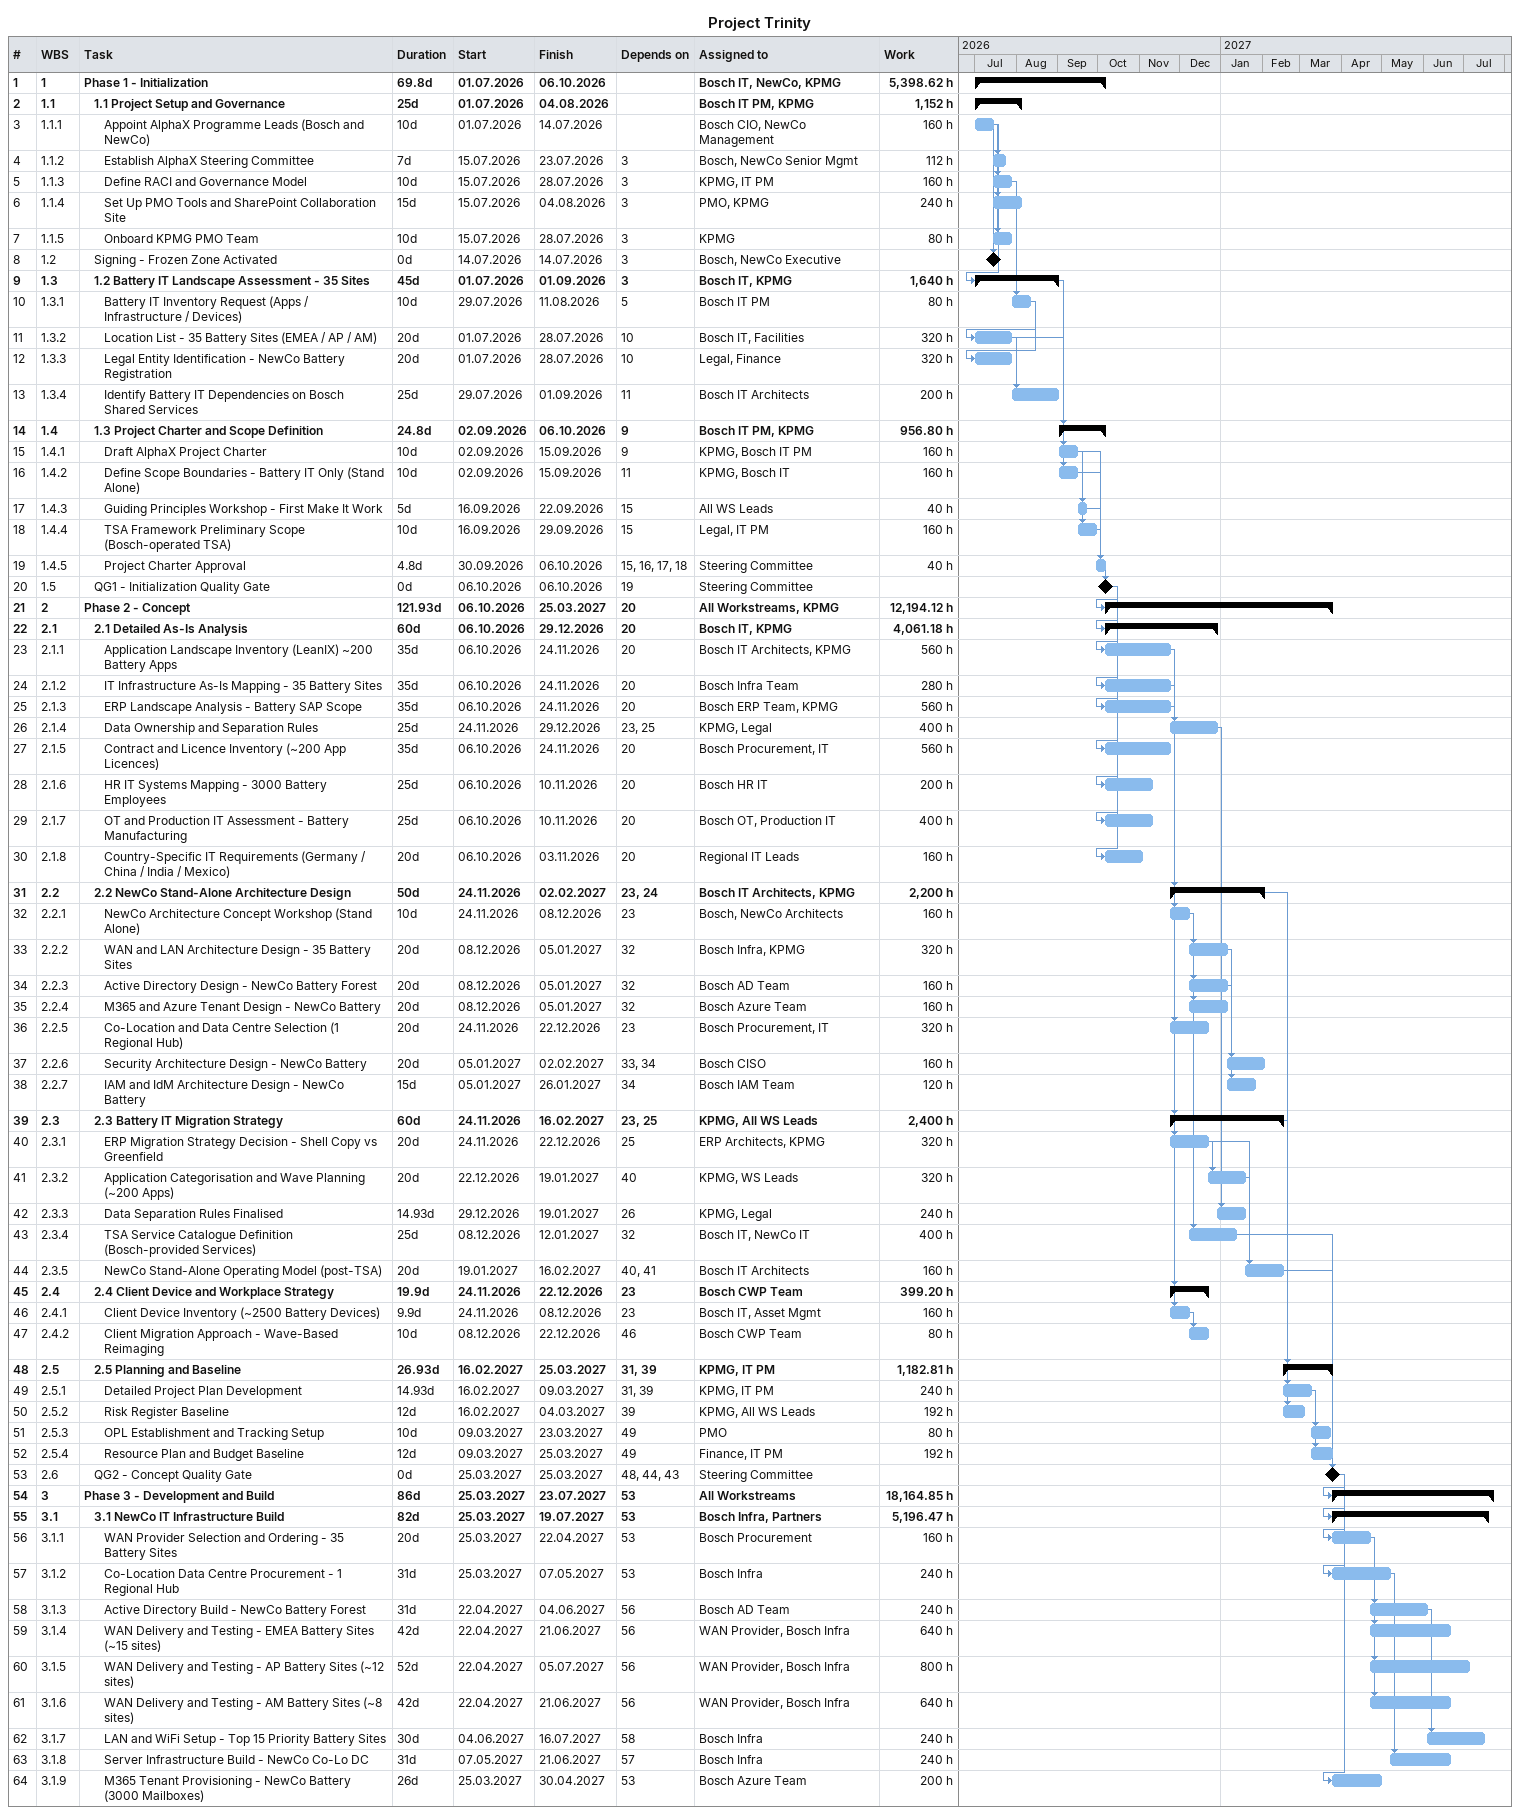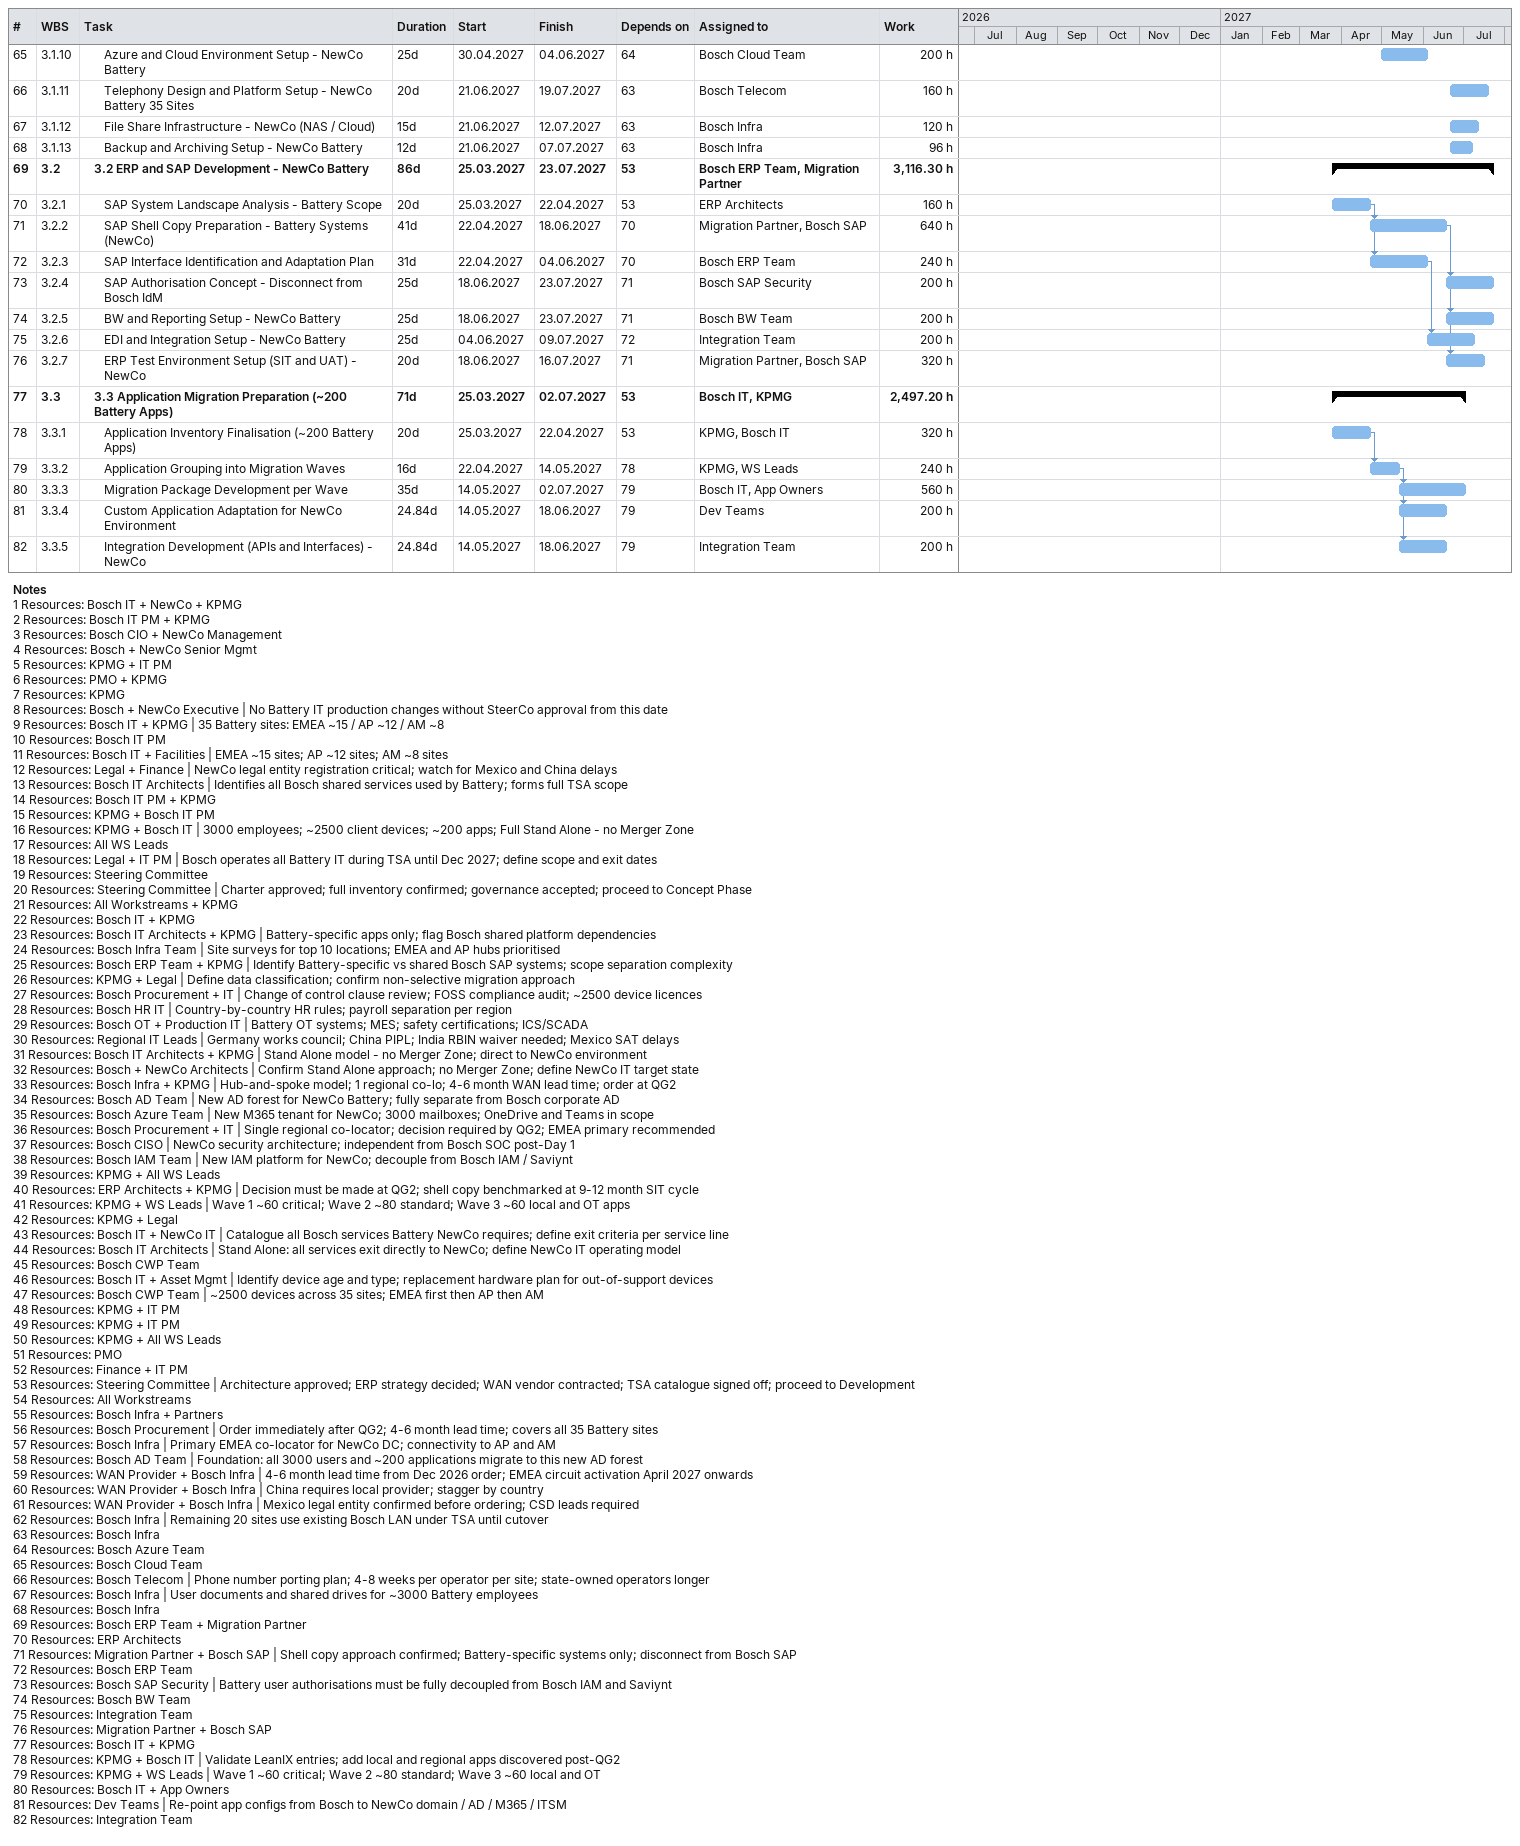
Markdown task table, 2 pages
Project Trinity

| ID | WBS | Task | Duration | Start | Finish | Predecessors | Resources | Work (h) |
|---|---|---|---|---|---|---|---|---|
| 1 | 1 | **Phase 1 - Initialization** | 69.8d | 2026-07-01 | 2026-10-06 |  | Bosch IT, NewCo, KPMG | 5398.62 |
| 2 | 1.1 | **1.1 Project Setup and Governance** | 25d | 2026-07-01 | 2026-08-04 |  | Bosch IT PM, KPMG | 1152 |
| 3 | 1.1.1 | Appoint AlphaX Programme Leads (Bosch and NewCo) | 10d | 2026-07-01 | 2026-07-14 |  | Bosch CIO, NewCo Management | 160 |
| 4 | 1.1.2 | Establish AlphaX Steering Committee | 7d | 2026-07-15 | 2026-07-23 | 3 | Bosch, NewCo Senior Mgmt | 112 |
| 5 | 1.1.3 | Define RACI and Governance Model | 10d | 2026-07-15 | 2026-07-28 | 3 | KPMG, IT PM | 160 |
| 6 | 1.1.4 | Set Up PMO Tools and SharePoint Collaboration Site | 15d | 2026-07-15 | 2026-08-04 | 3 | PMO, KPMG | 240 |
| 7 | 1.1.5 | Onboard KPMG PMO Team | 10d | 2026-07-15 | 2026-07-28 | 3 | KPMG | 80 |
| 8 | 1.2 | Signing - Frozen Zone Activated | 0d | 2026-07-14 | 2026-07-14 | 3 | Bosch, NewCo Executive |  |
| 9 | 1.3 | **1.2 Battery IT Landscape Assessment - 35 Sites** | 45d | 2026-07-01 | 2026-09-01 | 3 | Bosch IT, KPMG | 1640 |
| 10 | 1.3.1 | Battery IT Inventory Request (Apps / Infrastructure / Devices) | 10d | 2026-07-29 | 2026-08-11 | 5 | Bosch IT PM | 80 |
| 11 | 1.3.2 | Location List - 35 Battery Sites (EMEA / AP / AM) | 20d | 2026-07-01 | 2026-07-28 | 10 | Bosch IT, Facilities | 320 |
| 12 | 1.3.3 | Legal Entity Identification - NewCo Battery Registration | 20d | 2026-07-01 | 2026-07-28 | 10 | Legal, Finance | 320 |
| 13 | 1.3.4 | Identify Battery IT Dependencies on Bosch Shared Services | 25d | 2026-07-29 | 2026-09-01 | 11 | Bosch IT Architects | 200 |
| 14 | 1.4 | **1.3 Project Charter and Scope Definition** | 24.8d | 2026-09-02 | 2026-10-06 | 9 | Bosch IT PM, KPMG | 956.80 |
| 15 | 1.4.1 | Draft AlphaX Project Charter | 10d | 2026-09-02 | 2026-09-15 | 9 | KPMG, Bosch IT PM | 160 |
| 16 | 1.4.2 | Define Scope Boundaries - Battery IT Only (Stand Alone) | 10d | 2026-09-02 | 2026-09-15 | 11 | KPMG, Bosch IT | 160 |
| 17 | 1.4.3 | Guiding Principles Workshop - First Make It Work | 5d | 2026-09-16 | 2026-09-22 | 15 | All WS Leads | 40 |
| 18 | 1.4.4 | TSA Framework Preliminary Scope (Bosch-operated TSA) | 10d | 2026-09-16 | 2026-09-29 | 15 | Legal, IT PM | 160 |
| 19 | 1.4.5 | Project Charter Approval | 4.8d | 2026-09-30 | 2026-10-06 | 15, 16, 17, 18 | Steering Committee | 40 |
| 20 | 1.5 | QG1 - Initialization Quality Gate | 0d | 2026-10-06 | 2026-10-06 | 19 | Steering Committee |  |
| 21 | 2 | **Phase 2 - Concept** | 121.93d | 2026-10-06 | 2027-03-25 | 20 | All Workstreams, KPMG | 12194.12 |
| 22 | 2.1 | **2.1 Detailed As-Is Analysis** | 60d | 2026-10-06 | 2026-12-29 | 20 | Bosch IT, KPMG | 4061.18 |
| 23 | 2.1.1 | Application Landscape Inventory (LeanIX) ~200 Battery Apps | 35d | 2026-10-06 | 2026-11-24 | 20 | Bosch IT Architects, KPMG | 560 |
| 24 | 2.1.2 | IT Infrastructure As-Is Mapping - 35 Battery Sites | 35d | 2026-10-06 | 2026-11-24 | 20 | Bosch Infra Team | 280 |
| 25 | 2.1.3 | ERP Landscape Analysis - Battery SAP Scope | 35d | 2026-10-06 | 2026-11-24 | 20 | Bosch ERP Team, KPMG | 560 |
| 26 | 2.1.4 | Data Ownership and Separation Rules | 25d | 2026-11-24 | 2026-12-29 | 23, 25 | KPMG, Legal | 400 |
| 27 | 2.1.5 | Contract and Licence Inventory (~200 App Licences) | 35d | 2026-10-06 | 2026-11-24 | 20 | Bosch Procurement, IT | 560 |
| 28 | 2.1.6 | HR IT Systems Mapping - 3000 Battery Employees | 25d | 2026-10-06 | 2026-11-10 | 20 | Bosch HR IT | 200 |
| 29 | 2.1.7 | OT and Production IT Assessment - Battery Manufacturing | 25d | 2026-10-06 | 2026-11-10 | 20 | Bosch OT, Production IT | 400 |
| 30 | 2.1.8 | Country-Specific IT Requirements (Germany / China / India / Mexico) | 20d | 2026-10-06 | 2026-11-03 | 20 | Regional IT Leads | 160 |
| 31 | 2.2 | **2.2 NewCo Stand-Alone Architecture Design** | 50d | 2026-11-24 | 2027-02-02 | 23, 24 | Bosch IT Architects, KPMG | 2200 |
| 32 | 2.2.1 | NewCo Architecture Concept Workshop (Stand Alone) | 10d | 2026-11-24 | 2026-12-08 | 23 | Bosch, NewCo Architects | 160 |
| 33 | 2.2.2 | WAN and LAN Architecture Design - 35 Battery Sites | 20d | 2026-12-08 | 2027-01-05 | 32 | Bosch Infra, KPMG | 320 |
| 34 | 2.2.3 | Active Directory Design - NewCo Battery Forest | 20d | 2026-12-08 | 2027-01-05 | 32 | Bosch AD Team | 160 |
| 35 | 2.2.4 | M365 and Azure Tenant Design - NewCo Battery | 20d | 2026-12-08 | 2027-01-05 | 32 | Bosch Azure Team | 160 |
| 36 | 2.2.5 | Co-Location and Data Centre Selection (1 Regional Hub) | 20d | 2026-11-24 | 2026-12-22 | 23 | Bosch Procurement, IT | 320 |
| 37 | 2.2.6 | Security Architecture Design - NewCo Battery | 20d | 2027-01-05 | 2027-02-02 | 33, 34 | Bosch CISO | 160 |
| 38 | 2.2.7 | IAM and IdM Architecture Design - NewCo Battery | 15d | 2027-01-05 | 2027-01-26 | 34 | Bosch IAM Team | 120 |
| 39 | 2.3 | **2.3 Battery IT Migration Strategy** | 60d | 2026-11-24 | 2027-02-16 | 23, 25 | KPMG, All WS Leads | 2400 |
| 40 | 2.3.1 | ERP Migration Strategy Decision - Shell Copy vs Greenfield | 20d | 2026-11-24 | 2026-12-22 | 25 | ERP Architects, KPMG | 320 |
| 41 | 2.3.2 | Application Categorisation and Wave Planning (~200 Apps) | 20d | 2026-12-22 | 2027-01-19 | 40 | KPMG, WS Leads | 320 |
| 42 | 2.3.3 | Data Separation Rules Finalised | 14.93d | 2026-12-29 | 2027-01-19 | 26 | KPMG, Legal | 240 |
| 43 | 2.3.4 | TSA Service Catalogue Definition (Bosch-provided Services) | 25d | 2026-12-08 | 2027-01-12 | 32 | Bosch IT, NewCo IT | 400 |
| 44 | 2.3.5 | NewCo Stand-Alone Operating Model (post-TSA) | 20d | 2027-01-19 | 2027-02-16 | 40, 41 | Bosch IT Architects | 160 |
| 45 | 2.4 | **2.4 Client Device and Workplace Strategy** | 19.9d | 2026-11-24 | 2026-12-22 | 23 | Bosch CWP Team | 399.20 |
| 46 | 2.4.1 | Client Device Inventory (~2500 Battery Devices) | 9.9d | 2026-11-24 | 2026-12-08 | 23 | Bosch IT, Asset Mgmt | 160 |
| 47 | 2.4.2 | Client Migration Approach - Wave-Based Reimaging | 10d | 2026-12-08 | 2026-12-22 | 46 | Bosch CWP Team | 80 |
| 48 | 2.5 | **2.5 Planning and Baseline** | 26.93d | 2027-02-16 | 2027-03-25 | 31, 39 | KPMG, IT PM | 1182.81 |
| 49 | 2.5.1 | Detailed Project Plan Development | 14.93d | 2027-02-16 | 2027-03-09 | 31, 39 | KPMG, IT PM | 240 |
| 50 | 2.5.2 | Risk Register Baseline | 12d | 2027-02-16 | 2027-03-04 | 39 | KPMG, All WS Leads | 192 |
| 51 | 2.5.3 | OPL Establishment and Tracking Setup | 10d | 2027-03-09 | 2027-03-23 | 49 | PMO | 80 |
| 52 | 2.5.4 | Resource Plan and Budget Baseline | 12d | 2027-03-09 | 2027-03-25 | 49 | Finance, IT PM | 192 |
| 53 | 2.6 | QG2 - Concept Quality Gate | 0d | 2027-03-25 | 2027-03-25 | 48, 44, 43 | Steering Committee |  |
| 54 | 3 | **Phase 3 - Development and Build** | 86d | 2027-03-25 | 2027-07-23 | 53 | All Workstreams | 18164.85 |
| 55 | 3.1 | **3.1 NewCo IT Infrastructure Build** | 82d | 2027-03-25 | 2027-07-19 | 53 | Bosch Infra, Partners | 5196.47 |
| 56 | 3.1.1 | WAN Provider Selection and Ordering - 35 Battery Sites | 20d | 2027-03-25 | 2027-04-22 | 53 | Bosch Procurement | 160 |
| 57 | 3.1.2 | Co-Location Data Centre Procurement - 1 Regional Hub | 31d | 2027-03-25 | 2027-05-07 | 53 | Bosch Infra | 240 |
| 58 | 3.1.3 | Active Directory Build - NewCo Battery Forest | 31d | 2027-04-22 | 2027-06-04 | 56 | Bosch AD Team | 240 |
| 59 | 3.1.4 | WAN Delivery and Testing - EMEA Battery Sites (~15 sites) | 42d | 2027-04-22 | 2027-06-21 | 56 | WAN Provider, Bosch Infra | 640 |
| 60 | 3.1.5 | WAN Delivery and Testing - AP Battery Sites (~12 sites) | 52d | 2027-04-22 | 2027-07-05 | 56 | WAN Provider, Bosch Infra | 800 |
| 61 | 3.1.6 | WAN Delivery and Testing - AM Battery Sites (~8 sites) | 42d | 2027-04-22 | 2027-06-21 | 56 | WAN Provider, Bosch Infra | 640 |
| 62 | 3.1.7 | LAN and WiFi Setup - Top 15 Priority Battery Sites | 30d | 2027-06-04 | 2027-07-16 | 58 | Bosch Infra | 240 |
| 63 | 3.1.8 | Server Infrastructure Build - NewCo Co-Lo DC | 31d | 2027-05-07 | 2027-06-21 | 57 | Bosch Infra | 240 |
| 64 | 3.1.9 | M365 Tenant Provisioning - NewCo Battery (3000 Mailboxes) | 26d | 2027-03-25 | 2027-04-30 | 53 | Bosch Azure Team | 200 |
| 65 | 3.1.10 | Azure and Cloud Environment Setup - NewCo Battery | 25d | 2027-04-30 | 2027-06-04 | 64 | Bosch Cloud Team | 200 |
| 66 | 3.1.11 | Telephony Design and Platform Setup - NewCo Battery 35 Sites | 20d | 2027-06-21 | 2027-07-19 | 63 | Bosch Telecom | 160 |
| 67 | 3.1.12 | File Share Infrastructure - NewCo (NAS / Cloud) | 15d | 2027-06-21 | 2027-07-12 | 63 | Bosch Infra | 120 |
| 68 | 3.1.13 | Backup and Archiving Setup - NewCo Battery | 12d | 2027-06-21 | 2027-07-07 | 63 | Bosch Infra | 96 |
| 69 | 3.2 | **3.2 ERP and SAP Development - NewCo Battery** | 86d | 2027-03-25 | 2027-07-23 | 53 | Bosch ERP Team, Migration Partner | 3116.30 |
| 70 | 3.2.1 | SAP System Landscape Analysis - Battery Scope | 20d | 2027-03-25 | 2027-04-22 | 53 | ERP Architects | 160 |
| 71 | 3.2.2 | SAP Shell Copy Preparation - Battery Systems (NewCo) | 41d | 2027-04-22 | 2027-06-18 | 70 | Migration Partner, Bosch SAP | 640 |
| 72 | 3.2.3 | SAP Interface Identification and Adaptation Plan | 31d | 2027-04-22 | 2027-06-04 | 70 | Bosch ERP Team | 240 |
| 73 | 3.2.4 | SAP Authorisation Concept - Disconnect from Bosch IdM | 25d | 2027-06-18 | 2027-07-23 | 71 | Bosch SAP Security | 200 |
| 74 | 3.2.5 | BW and Reporting Setup - NewCo Battery | 25d | 2027-06-18 | 2027-07-23 | 71 | Bosch BW Team | 200 |
| 75 | 3.2.6 | EDI and Integration Setup - NewCo Battery | 25d | 2027-06-04 | 2027-07-09 | 72 | Integration Team | 200 |
| 76 | 3.2.7 | ERP Test Environment Setup (SIT and UAT) - NewCo | 20d | 2027-06-18 | 2027-07-16 | 71 | Migration Partner, Bosch SAP | 320 |
| 77 | 3.3 | **3.3 Application Migration Preparation (~200 Battery Apps)** | 71d | 2027-03-25 | 2027-07-02 | 53 | Bosch IT, KPMG | 2497.20 |
| 78 | 3.3.1 | Application Inventory Finalisation (~200 Battery Apps) | 20d | 2027-03-25 | 2027-04-22 | 53 | KPMG, Bosch IT | 320 |
| 79 | 3.3.2 | Application Grouping into Migration Waves | 16d | 2027-04-22 | 2027-05-14 | 78 | KPMG, WS Leads | 240 |
| 80 | 3.3.3 | Migration Package Development per Wave | 35d | 2027-05-14 | 2027-07-02 | 79 | Bosch IT, App Owners | 560 |
| 81 | 3.3.4 | Custom Application Adaptation for NewCo Environment | 24.84d | 2027-05-14 | 2027-06-18 | 79 | Dev Teams | 200 |
| 82 | 3.3.5 | Integration Development (APIs and Interfaces) - NewCo | 24.84d | 2027-05-14 | 2027-06-18 | 79 | Integration Team | 200 |

Notes
- 1: Resources: Bosch IT + NewCo + KPMG
- 2: Resources: Bosch IT PM + KPMG
- 3: Resources: Bosch CIO + NewCo Management
- 4: Resources: Bosch + NewCo Senior Mgmt
- 5: Resources: KPMG + IT PM
- 6: Resources: PMO + KPMG
- 7: Resources: KPMG
- 8: Resources: Bosch + NewCo Executive | No Battery IT production changes without SteerCo approval from this date
- 9: Resources: Bosch IT + KPMG | 35 Battery sites: EMEA ~15 / AP ~12 / AM ~8
- 10: Resources: Bosch IT PM
- 11: Resources: Bosch IT + Facilities | EMEA ~15 sites; AP ~12 sites; AM ~8 sites
- 12: Resources: Legal + Finance | NewCo legal entity registration critical; watch for Mexico and China delays
- 13: Resources: Bosch IT Architects | Identifies all Bosch shared services used by Battery; forms full TSA scope
- 14: Resources: Bosch IT PM + KPMG
- 15: Resources: KPMG + Bosch IT PM
- 16: Resources: KPMG + Bosch IT | 3000 employees; ~2500 client devices; ~200 apps; Full Stand Alone - no Merger Zone
- 17: Resources: All WS Leads
- 18: Resources: Legal + IT PM | Bosch operates all Battery IT during TSA until Dec 2027; define scope and exit dates
- 19: Resources: Steering Committee
- 20: Resources: Steering Committee | Charter approved; full inventory confirmed; governance accepted; proceed to Concept Phase
- 21: Resources: All Workstreams + KPMG
- 22: Resources: Bosch IT + KPMG
- 23: Resources: Bosch IT Architects + KPMG | Battery-specific apps only; flag Bosch shared platform dependencies
- 24: Resources: Bosch Infra Team | Site surveys for top 10 locations; EMEA and AP hubs prioritised
- 25: Resources: Bosch ERP Team + KPMG | Identify Battery-specific vs shared Bosch SAP systems; scope separation complexity
- 26: Resources: KPMG + Legal | Define data classification; confirm non-selective migration approach
- 27: Resources: Bosch Procurement + IT | Change of control clause review; FOSS compliance audit; ~2500 device licences
- 28: Resources: Bosch HR IT | Country-by-country HR rules; payroll separation per region
- 29: Resources: Bosch OT + Production IT | Battery OT systems; MES; safety certifications; ICS/SCADA
- 30: Resources: Regional IT Leads | Germany works council; China PIPL; India RBIN waiver needed; Mexico SAT delays
- 31: Resources: Bosch IT Architects + KPMG | Stand Alone model - no Merger Zone; direct to NewCo environment
- 32: Resources: Bosch + NewCo Architects | Confirm Stand Alone approach; no Merger Zone; define NewCo IT target state
- 33: Resources: Bosch Infra + KPMG | Hub-and-spoke model; 1 regional co-lo; 4-6 month WAN lead time; order at QG2
- 34: Resources: Bosch AD Team | New AD forest for NewCo Battery; fully separate from Bosch corporate AD
- 35: Resources: Bosch Azure Team | New M365 tenant for NewCo; 3000 mailboxes; OneDrive and Teams in scope
- 36: Resources: Bosch Procurement + IT | Single regional co-locator; decision required by QG2; EMEA primary recommended
- 37: Resources: Bosch CISO | NewCo security architecture; independent from Bosch SOC post-Day 1
- 38: Resources: Bosch IAM Team | New IAM platform for NewCo; decouple from Bosch IAM / Saviynt
- 39: Resources: KPMG + All WS Leads
- 40: Resources: ERP Architects + KPMG | Decision must be made at QG2; shell copy benchmarked at 9-12 month SIT cycle
- 41: Resources: KPMG + WS Leads | Wave 1 ~60 critical; Wave 2 ~80 standard; Wave 3 ~60 local and OT apps
- 42: Resources: KPMG + Legal
- 43: Resources: Bosch IT + NewCo IT | Catalogue all Bosch services Battery NewCo requires; define exit criteria per service line
- 44: Resources: Bosch IT Architects | Stand Alone: all services exit directly to NewCo; define NewCo IT operating model
- 45: Resources: Bosch CWP Team
- 46: Resources: Bosch IT + Asset Mgmt | Identify device age and type; replacement hardware plan for out-of-support devices
- 47: Resources: Bosch CWP Team | ~2500 devices across 35 sites; EMEA first then AP then AM
- 48: Resources: KPMG + IT PM
- 49: Resources: KPMG + IT PM
- 50: Resources: KPMG + All WS Leads
- 51: Resources: PMO
- 52: Resources: Finance + IT PM
- 53: Resources: Steering Committee | Architecture approved; ERP strategy decided; WAN vendor contracted; TSA catalogue signed off; proceed to Development
- 54: Resources: All Workstreams
- 55: Resources: Bosch Infra + Partners
- 56: Resources: Bosch Procurement | Order immediately after QG2; 4-6 month lead time; covers all 35 Battery sites
- 57: Resources: Bosch Infra | Primary EMEA co-locator for NewCo DC; connectivity to AP and AM
- 58: Resources: Bosch AD Team | Foundation: all 3000 users and ~200 applications migrate to this new AD forest
- 59: Resources: WAN Provider + Bosch Infra | 4-6 month lead time from Dec 2026 order; EMEA circuit activation April 2027 onwards
- 60: Resources: WAN Provider + Bosch Infra | China requires local provider; stagger by country
- 61: Resources: WAN Provider + Bosch Infra | Mexico legal entity confirmed before ordering; CSD leads required
- 62: Resources: Bosch Infra | Remaining 20 sites use existing Bosch LAN under TSA until cutover
- 63: Resources: Bosch Infra
- 64: Resources: Bosch Azure Team
- 65: Resources: Bosch Cloud Team
- 66: Resources: Bosch Telecom | Phone number porting plan; 4-8 weeks per operator per site; state-owned operators longer
- 67: Resources: Bosch Infra | User documents and shared drives for ~3000 Battery employees
- 68: Resources: Bosch Infra
- 69: Resources: Bosch ERP Team + Migration Partner
- 70: Resources: ERP Architects
- 71: Resources: Migration Partner + Bosch SAP | Shell copy approach confirmed; Battery-specific systems only; disconnect from Bosch SAP
- 72: Resources: Bosch ERP Team
- 73: Resources: Bosch SAP Security | Battery user authorisations must be fully decoupled from Bosch IAM and Saviynt
- 74: Resources: Bosch BW Team
- 75: Resources: Integration Team
- 76: Resources: Migration Partner + Bosch SAP
- 77: Resources: Bosch IT + KPMG
- 78: Resources: KPMG + Bosch IT | Validate LeanIX entries; add local and regional apps discovered post-QG2
- 79: Resources: KPMG + WS Leads | Wave 1 ~60 critical; Wave 2 ~80 standard; Wave 3 ~60 local and OT
- 80: Resources: Bosch IT + App Owners
- 81: Resources: Dev Teams | Re-point app configs from Bosch to NewCo domain / AD / M365 / ITSM
- 82: Resources: Integration Team
